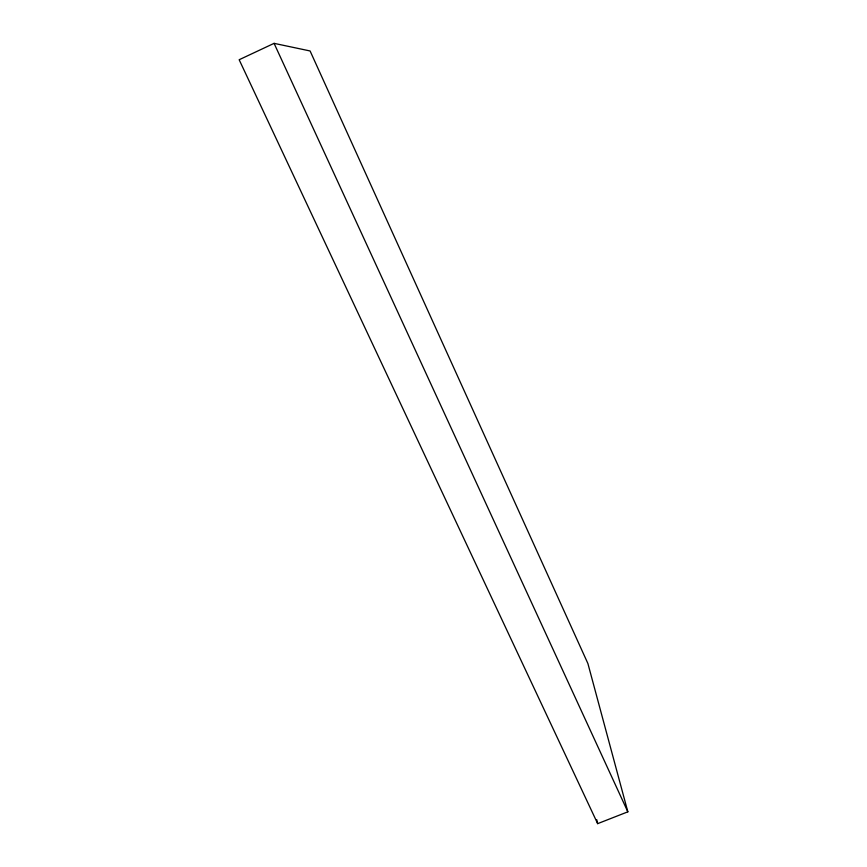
<?xml version="1.0" encoding="UTF-8"?>
<svg xmlns="http://www.w3.org/2000/svg" width="867" height="867" viewBox="0 0 867 867"><rect width="100%" height="100%" fill="white"/><g stroke="black" fill="none" stroke-linecap="round" stroke-linejoin="round"><path stroke-width="1.3" d="M274.08 43.35L239.162 59.736L597.656 823.65L627.838 811.826L587.902 663.537L310.093 50.969L274.08 43.35L627.838 811.826M596.767 819.694L597.656 823.65"/></g></svg>
